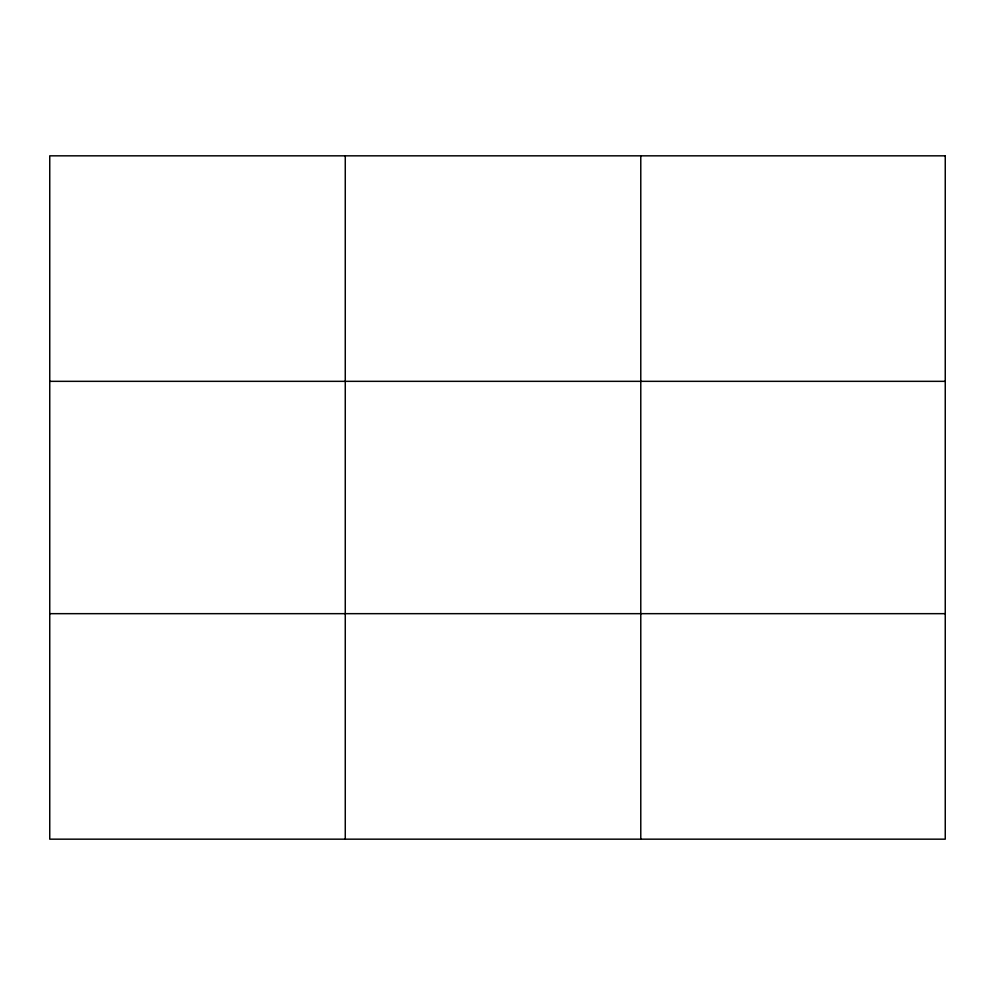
<?xml version="1.0" encoding="UTF-8"?>
<svg xmlns="http://www.w3.org/2000/svg" width="995" height="995" viewBox="0 0 995 995"><rect width="100%" height="100%" fill="white"/><g stroke="black" fill="none" stroke-linecap="round" stroke-linejoin="round"><path stroke-width="1.49" d="M345.265 839.171L345.265 155.829M640.78 839.171L640.78 155.829M49.75 381.334L945.25 381.334M49.75 613.666L945.25 613.666M945.25 155.829L945.25 839.171L49.75 839.171L49.75 155.829L945.25 155.829"/></g></svg>
